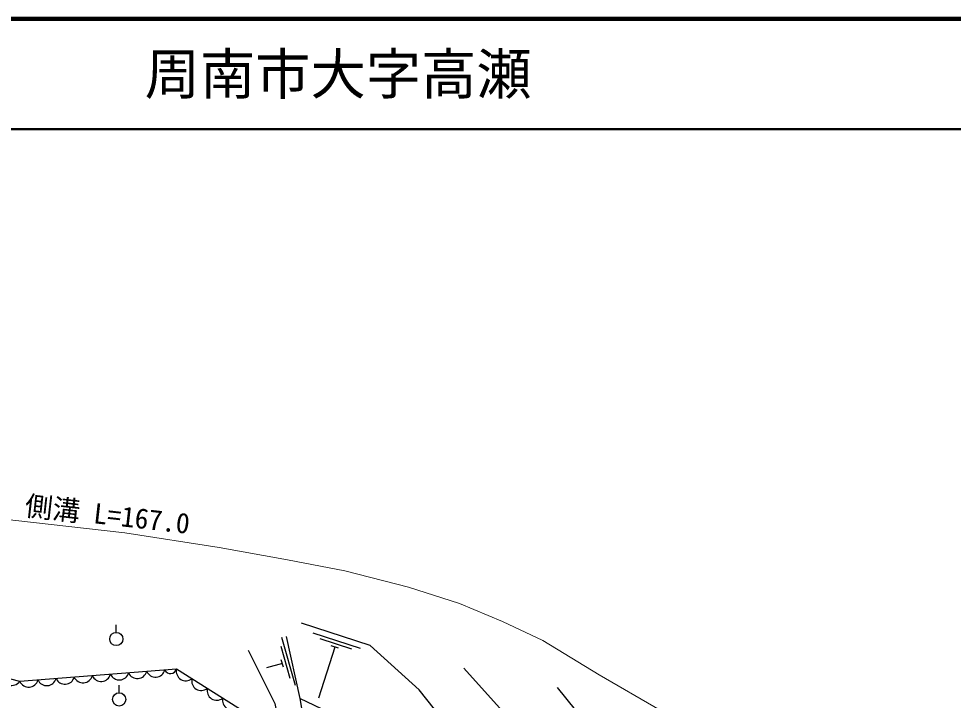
# Model space of a CAD drawing. Units: millimetres at full size, sheet at 1:1000; details may follow other scales. Extents: x 40000 to 680000, y 20000 to 380000.
# Drawn here: x 393629 to 478168, y 318364 to 380000 of the extents above; entities that cross this region are included whole.
import ezdxf
from ezdxf.enums import TextEntityAlignment as Align

# ---------------------------------------------------------------- set-up
doc = ezdxf.new("R2010")
doc.units = ezdxf.units.MM
doc.header["$LTSCALE"] = 1000
for name, color, linetype, lineweight in [('M-BGD', 7, 'Continuous', 25), ('M-STR-HTXT', 7, 'Continuous', 13), ('M-TTL', 2, 'Continuous', 140), ('M-TTL-LINE', 7, 'Continuous', 50)]:
    doc.layers.add(name, color=color, linetype=linetype, lineweight=lineweight)
doc.layers.add('M-TTL-TXT', color=7, linetype='Continuous')
doc.styles.add('ＭＳ ゴシック', font='')
doc.styles.get('ＭＳ ゴシック').set_extended_font_data('MS Gothic')

msp = doc.modelspace()

# ---------------------------------------------------------------- linework, layer by layer
at = {"layer": 'M-BGD'}
for p, q in [((402458, 324507), (402458, 325185)), ((418673, 319700), (417443, 324029)), ((424556, 323049), (420276, 324439)), ((423750, 322995), (420896, 323922)), ((418180, 320340), (417360, 323226)), ((422230, 323173), (420733, 318561)), ((422563, 323065), (421898, 323281)), ((417481, 321701), (416038, 321291)), ((417577, 321364), (417385, 322037)), ((402713, 319048), (402713, 319726)), ((446627, 314273), (442373, 319513))]:
    msp.add_line(p, q, dxfattribs=at)
for points in [[(417367, 315226), (407902, 321184), (393732, 320070), (388827, 321340), (388758, 323643), (388156, 327809)], [(478728, 286291), (476667, 284200), (467000, 284685), (456311, 288678), (448081, 295424), (443508, 301398), (438941, 304582), (437039, 307120), (435171, 312606), (429839, 319310), (425416, 323306), (419200, 325325)], [(417832, 324127), (419065, 318539), (420249, 311659), (424286, 306845), (425990, 305185), (429232, 305273), (431114, 304565), (429875, 306621), (428197, 311415), (423680, 316323), (419065, 318539)], [(414374, 322906), (416804, 318069), (417367, 315226), (416716, 307040)], [(474980, 303063), (457074, 299938), (450161, 302191), (445947, 306214), (440481, 313423), (437671, 317086), (433908, 321270)]]:
    msp.add_lwpolyline(points, dxfattribs=at)
for centre in [(402458, 323907), (402713, 318448)]:
    msp.add_circle(centre, 600, dxfattribs=at)
for centre, radius, start, end in [((392971, 320675), 973, 189.43811, 321.54022), ((397808, 320691), 875, 204.49702, 344.49702), ((399447, 320819), 875, 204.49702, 344.49702), ((401086, 320948), 875, 204.49702, 344.49702), ((402726, 321077), 875, 204.49702, 344.49702), ((404365, 321206), 875, 204.49702, 344.49702), ((406005, 321335), 875, 204.49702, 344.49702), ((407358, 321358), 571, 206.67831, 342.31572), ((408758, 321000), 875, 167.81113, 307.81113), ((394529, 320433), 875, 204.49702, 344.49702), ((396168, 320562), 875, 204.49702, 344.49702), ((410149, 320124), 875, 167.81113, 307.81113), ((411541, 319247), 875, 167.81113, 307.81113), ((412933, 318371), 875, 167.81113, 307.81113)]:
    msp.add_arc(centre, radius, start, end, dxfattribs=at)
at = {"layer": 'M-STR-HTXT'}
msp.add_lwpolyline([(388015, 335217), (403239, 333506), (411768, 332187), (417954, 331075), (423117, 330063), (428903, 328587), (433493, 327110), (437381, 325477), (441027, 323774), (446133, 320673), (451639, 317466), (455163, 315556), (459486, 313386), (463390, 311731), (467067, 310375), (470255, 309419), (473276, 308763), (476069, 308343), (479010, 308133)], dxfattribs=at)
at = {"layer": 'M-TTL'}
msp.add_line((680000, 380000), (40000, 380000), dxfattribs=at)
at = {"layer": 'M-TTL-LINE'}
msp.add_line((40000, 370000), (680000, 370000), dxfattribs=at)

# ---------------------------------------------------------------- texts
at = {"layer": 'M-STR-HTXT', "style": 'ＭＳ ゴシック'}
msp.add_text('側溝 L=167.0', height=1833, rotation=353.584, dxfattribs=at).set_placement((394052, 334539), align=Align.BOTTOM_LEFT)
at = {"layer": 'M-TTL-TXT', "style": 'ＭＳ ゴシック'}
msp.add_text('周南市大字高瀬', height=3666, dxfattribs=at).set_placement((405024, 375000), align=Align.MIDDLE_LEFT)

doc.saveas('drawing.dxf')
